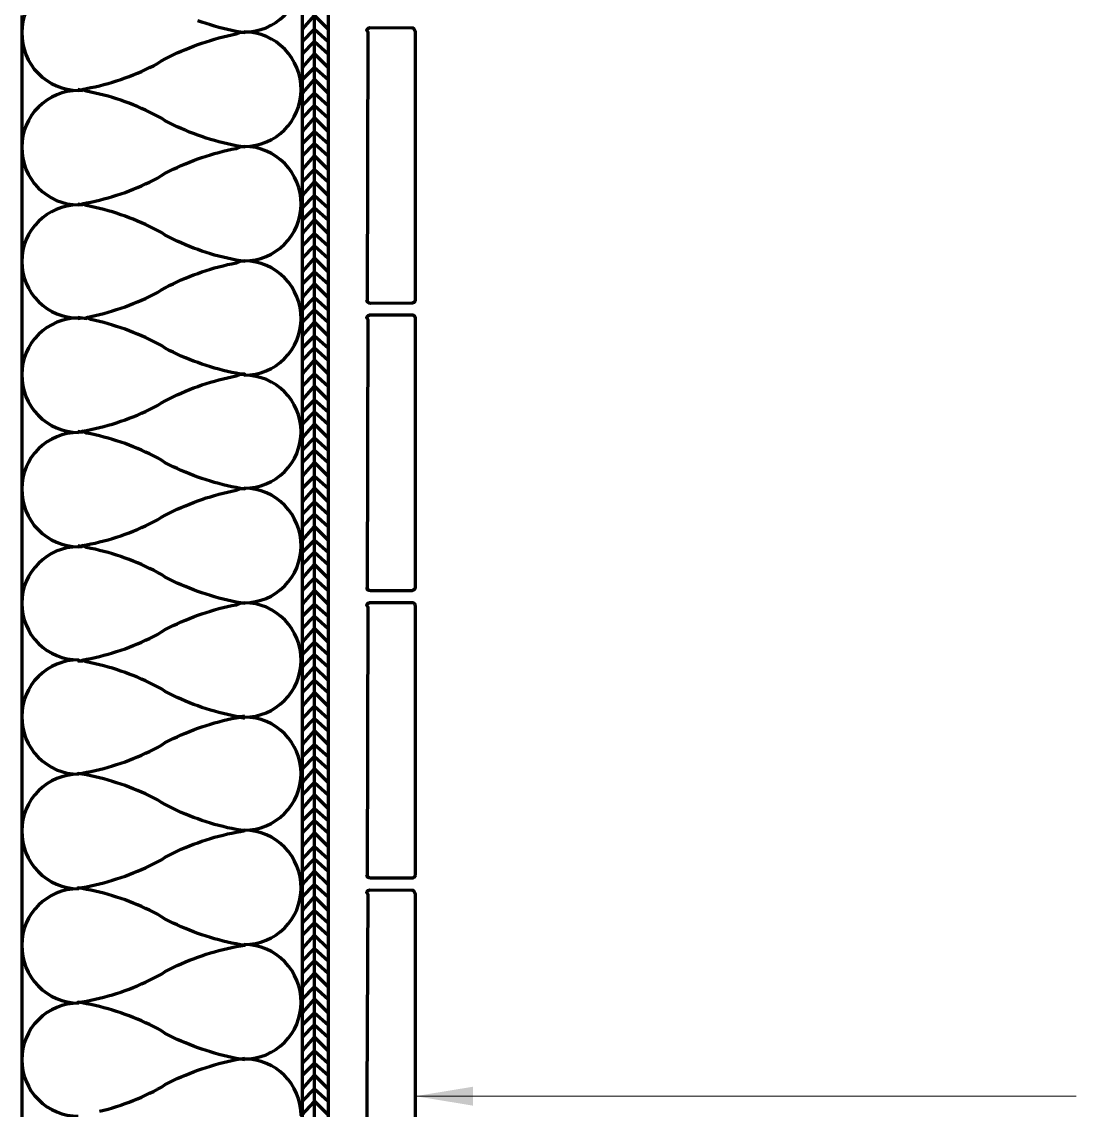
# Model space of a CAD drawing. Extents: x 261 to 424, y 0 to 368.
# Drawn here: x 343.41 to 364.05, y 226 to 247.31 of the extents above; entities that cross this region are included whole.
import ezdxf

# ---------------------------------------------------------------- set-up
doc = ezdxf.new("R2010")
doc.units = 0
doc.header["$MEASUREMENT"] = 0
for name, color, linetype, lineweight in [('Dt-Line 1', 9, 'Continuous', 0), ('Dt-Line 3', 7, 'Continuous', 15), ('Dt-Text', 121, 'Continuous', 20)]:
    doc.layers.add(name, color=color, linetype=linetype, lineweight=lineweight)
doc.styles.get("Standard").update_dxf_attribs({"font": 'Arial.ttf'})
doc.dimstyles.new('1 Inch', dxfattribs={"dimtxt": 1.09375, "dimasz": 1.125, "dimexe": 1.125, "dimexo": 0.5625, "dimgap": 0.84375, "dimtad": 1, "dimdec": 4, "dimzin": 3, "dimdsep": 46, "dimlunit": 4, "dimtxsty": 'Standard', "dimblk": 'ARCHTICK', "dimcen": 0.5625, "dimdle": 1.125, "dimclrd": 253, "dimclre": 253, "dimclrt": 256, "dimadec": 0, "dimazin": 0, "dimtfac": 0.6, "dimtdec": 4, "dimtix": 1, "dimtmove": 2, "dimatfit": 0, "dimfxl": 1, "dimfrac": 1, "dimtolj": 1, "dimtzin": 0, "dimlwd": 9, "dimlwe": 9, "dimarcsym": 0})

# ---------------------------------------------------------------- blocks, each defined once
blk = doc.blocks.new('_ArchTick')
at = {"color": 0, "linetype": 'ByBlock', "const_width": 0.15}
blk.add_lwpolyline([(-0.5, -0.5), (0.5, 0.5)], dxfattribs=at)

msp = doc.modelspace()

# ---------------------------------------------------------------- linework, layer by layer
at = {"layer": 'Dt-Line 1', "linetype": 'Continuous', "lineweight": 158}
for points in [[(349.14332, 59.16233), (349.14332, 323.16232), (348.90332, 322.92235), (348.90332, 322.92235)], [(348.90332, 247.16232), (349.14332, 247.42901), (349.40999, 247.16232), (349.40999, 247.16232)], [(347.77918, 233.71341), (347.69332, 233.69905), (347.60779, 233.70811), (347.52258, 233.7254), (347.43773, 233.74414), (347.35326, 233.76433), (347.26917, 233.78596), (347.18549, 233.80902), (347.10224, 233.83352), (347.01943, 233.85943), (346.93708, 233.88676), (346.85522, 233.9155), (346.77386, 233.94564), (346.69301, 233.97718), (346.6127, 234.01011), (346.53294, 234.04442), (346.45376, 234.08011), (346.37516, 234.11718), (346.29718, 234.15561), (346.21982, 234.1954), (346.14308, 234.24831), (346.06637, 234.28945), (345.98901, 234.32925), (345.91102, 234.36768), (345.83243, 234.40474), (345.75324, 234.44043), (345.67348, 234.47474), (345.59317, 234.50767), (345.51232, 234.5392), (345.43095, 234.56934), (345.34909, 234.59807), (345.26674, 234.62539), (345.18393, 234.6513), (345.10067, 234.67578), (345.01699, 234.69884), (344.9329, 234.72045), (344.84842, 234.74063), (344.76357, 234.75936), (344.67836, 234.77664), (344.59331, 234.8123), (344.67885, 234.82812), (344.76406, 234.84541), (344.84891, 234.86414), (344.93338, 234.88433), (345.01747, 234.90595), (345.10115, 234.92902), (345.1844, 234.95351), (345.26721, 234.97942), (345.34956, 235.00675), (345.43142, 235.03549), (345.51278, 235.06563), (345.59363, 235.09717), (345.67394, 235.1301), (345.7537, 235.16442), (345.83288, 235.20012), (345.91147, 235.23718), (345.98946, 235.27562), (346.06682, 235.31542), (346.14311, 235.3681), (346.21982, 235.40925), (346.29718, 235.44905), (346.37516, 235.48748), (346.45376, 235.52455), (346.53294, 235.56025), (346.6127, 235.59456), (346.69301, 235.6275), (346.77386, 235.65904), (346.85522, 235.68918), (346.93708, 235.71792), (347.01943, 235.74525), (347.10224, 235.77116), (347.18549, 235.79565), (347.26917, 235.81871), (347.35326, 235.84034), (347.43773, 235.86052), (347.52258, 235.87926), (347.60779, 235.89654), (347.69332, 235.9323), (347.77918, 235.92672), (347.69332, 235.9323), (347.60779, 235.94812), (347.52258, 235.96541), (347.43773, 235.98415), (347.35326, 236.00433), (347.26917, 236.02596), (347.18549, 236.04902), (347.10224, 236.07351), (347.01943, 236.09943), (346.93708, 236.12676), (346.85522, 236.1555), (346.77386, 236.18564), (346.69301, 236.21718), (346.6127, 236.25011), (346.53294, 236.28443), (346.45376, 236.32013), (346.37516, 236.35719), (346.29718, 236.39563), (346.21982, 236.43542), (346.14308, 236.48834), (346.06637, 236.52947), (345.98901, 236.56926), (345.91102, 236.60768), (345.83243, 236.64474), (345.75324, 236.68043), (345.67348, 236.71474), (345.59317, 236.74766), (345.51232, 236.77919), (345.43095, 236.80933), (345.34909, 236.83806), (345.26674, 236.86538), (345.18393, 236.89129), (345.10067, 236.91577), (345.01699, 236.93883), (344.9329, 236.96045), (344.84842, 236.98063), (344.76357, 236.99937), (344.67836, 237.01665), (344.59331, 237.05228), (344.67885, 237.06811), (344.76406, 237.0854), (344.84891, 237.10414), (344.93338, 237.12433), (345.01747, 237.14596), (345.10115, 237.16902), (345.1844, 237.19352), (345.26721, 237.21943), (345.34956, 237.24676), (345.43142, 237.2755), (345.51278, 237.30564), (345.59363, 237.33718), (345.67394, 237.37011), (345.7537, 237.40442), (345.83288, 237.44011), (345.91147, 237.47718), (345.98946, 237.51561), (346.06682, 237.5554), (346.14311, 237.60813), (346.21982, 237.64927), (346.29718, 237.68906), (346.37516, 237.72749), (346.45376, 237.76455), (346.53294, 237.80024), (346.6127, 237.83456), (346.69301, 237.86749), (346.77386, 237.89903), (346.85522, 237.92917), (346.93708, 237.95791), (347.01943, 237.98524), (347.10224, 238.01115), (347.18549, 238.03564), (347.26917, 238.0587), (347.35326, 238.08033), (347.43773, 238.10052), (347.52258, 238.11927), (347.60779, 238.13655), (347.69332, 238.17228), (347.77918, 238.16675), (347.69332, 238.17228), (347.60779, 238.18811), (347.52258, 238.2054), (347.43773, 238.22414), (347.35326, 238.24433), (347.26917, 238.26596), (347.18549, 238.28902), (347.10224, 238.31351), (347.01943, 238.33942), (346.93708, 238.36675), (346.85522, 238.39549), (346.77386, 238.42563), (346.69301, 238.45717), (346.6127, 238.4901), (346.53294, 238.52441), (346.45376, 238.5601), (346.37516, 238.59717), (346.29718, 238.6356), (346.21982, 238.67539), (346.14308, 238.72834), (346.06637, 238.76948), (345.98901, 238.80926), (345.91102, 238.84769), (345.83243, 238.88475), (345.75324, 238.92044), (345.67348, 238.95475), (345.59317, 238.98768), (345.51232, 239.01921), (345.43095, 239.04934), (345.34909, 239.07808), (345.26674, 239.1054), (345.18393, 239.1313), (345.10067, 239.15578), (345.01699, 239.17884), (344.9329, 239.20045), (344.84842, 239.22063), (344.76357, 239.23936), (344.67836, 239.25664), (344.59331, 239.2923), (344.67885, 239.30812), (344.76406, 239.32541), (344.84891, 239.34415), (344.93338, 239.36433), (345.01747, 239.38596), (345.10115, 239.40902), (345.1844, 239.43351), (345.26721, 239.45943), (345.34956, 239.48676), (345.43142, 239.5155), (345.51278, 239.54564), (345.59363, 239.57718), (345.67394, 239.61011), (345.7537, 239.64443), (345.83288, 239.68013), (345.91147, 239.71719), (345.98946, 239.75563), (346.06682, 239.79542), (346.14311, 239.84813), (346.21982, 239.88927), (346.29718, 239.92906), (346.37516, 239.9675), (346.45376, 240.00456), (346.53294, 240.04025), (346.6127, 240.07457), (346.69301, 240.1075), (346.77386, 240.13904), (346.85522, 240.16918), (346.93708, 240.19792), (347.01943, 240.22524), (347.10224, 240.25116), (347.18549, 240.27565), (347.26917, 240.29871), (347.35326, 240.32034), (347.43773, 240.34053), (347.52258, 240.35927), (347.60779, 240.37655), (347.69332, 240.41228), (347.77918, 240.40675), (347.69332, 240.41228), (347.60779, 240.42811), (347.52258, 240.4454), (347.43773, 240.46414), (347.35326, 240.48433), (347.26917, 240.50596), (347.18549, 240.52902), (347.10224, 240.55352), (347.01943, 240.57943), (346.93708, 240.60676), (346.85522, 240.6355), (346.77386, 240.66564), (346.69301, 240.69718), (346.6127, 240.73011), (346.53294, 240.76442), (346.45376, 240.80011), (346.37516, 240.83718), (346.29718, 240.87561), (346.21982, 240.9154), (346.14308, 240.96831), (346.06637, 241.00945), (345.98901, 241.04924), (345.91102, 241.08767), (345.83243, 241.12473), (345.75324, 241.16042), (345.67348, 241.19473), (345.59317, 241.22766), (345.51232, 241.25919), (345.43095, 241.28933), (345.34909, 241.31806), (345.26674, 241.34539), (345.18393, 241.37129), (345.10067, 241.39578), (345.01699, 241.41883), (344.9329, 241.44045), (344.84842, 241.46063), (344.76357, 241.47936), (344.67885, 241.52144), (344.76406, 241.53873), (344.84891, 241.55747), (344.93338, 241.57766), (345.01747, 241.59929), (345.10115, 241.62235), (345.1844, 241.64684), (345.26721, 241.67276), (345.34956, 241.70008), (345.43142, 241.72882), (345.51278, 241.75896), (345.59363, 241.7905), (345.67394, 241.82343), (345.7537, 241.85775), (345.83288, 241.89344), (345.91147, 241.9305), (345.98946, 241.96894), (346.06682, 242.00873), (346.14311, 242.06143), (346.21982, 242.10258), (346.29718, 242.14237), (346.37516, 242.18081), (346.45376, 242.21787), (346.53294, 242.25357), (346.6127, 242.28789), (346.69301, 242.32082), (346.77386, 242.35236), (346.85522, 242.3825), (346.93708, 242.41124), (347.01943, 242.43857), (347.10224, 242.46449), (347.18549, 242.48898), (347.26917, 242.51204), (347.35326, 242.53367), (347.43773, 242.55385), (347.52258, 242.57259), (347.60779, 242.58987), (347.69332, 242.62563), (347.77918, 242.62005), (347.69332, 242.62563), (347.60779, 242.64146), (347.52258, 242.65874), (347.43773, 242.67748), (347.35326, 242.69767), (347.26917, 242.71929), (347.18549, 242.74236), (347.10224, 242.76685), (347.01943, 242.79276), (346.93708, 242.82009), (346.85522, 242.84883), (346.77386, 242.87897), (346.69301, 242.91052), (346.6127, 242.94345), (346.53294, 242.97776), (346.45376, 243.01346), (346.37516, 243.05053), (346.29718, 243.08896), (346.21982, 243.12875), (346.14308, 243.18167), (346.06637, 243.22281), (345.98901, 243.26259), (345.91102, 243.30102), (345.83243, 243.33807), (345.75324, 243.37376), (345.67348, 243.40807), (345.59317, 243.44099), (345.51232, 243.47252), (345.43095, 243.50266), (345.34909, 243.53139), (345.26674, 243.55871), (345.18393, 243.58462), (345.10067, 243.60911), (345.01699, 243.63216), (344.9329, 243.65378), (344.84842, 243.67397), (344.76357, 243.6927), (344.67836, 243.70998), (344.59331, 243.74562), (344.67885, 243.76145), (344.76406, 243.77873), (344.84891, 243.79748), (344.93338, 243.81767), (345.01747, 243.83929), (345.10115, 243.86236), (345.1844, 243.88685), (345.26721, 243.91276), (345.34956, 243.94009), (345.43142, 243.96883), (345.51278, 243.99897), (345.59363, 244.03051), (345.67394, 244.06344), (345.7537, 244.09776), (345.83288, 244.13345), (345.91147, 244.17051), (345.98946, 244.20894), (346.06682, 244.24873), (346.14311, 244.30146), (346.21982, 244.3426), (346.29718, 244.38239), (346.37516, 244.42082), (346.45376, 244.45788), (346.53294, 244.49358), (346.6127, 244.52789), (346.69301, 244.56082), (346.77386, 244.59236), (346.85522, 244.6225), (346.93708, 244.65124), (347.01943, 244.67857), (347.10224, 244.70448), (347.18549, 244.72897), (347.26917, 244.75204), (347.35326, 244.77367), (347.43773, 244.79386), (347.52258, 244.8126), (347.60779, 244.82989), (347.69332, 244.86562), (347.77918, 244.86008), (347.69332, 244.86562), (347.60779, 244.88144), (347.52258, 244.89873), (347.43773, 244.91747), (347.35326, 244.93766), (347.26917, 244.95929), (347.18549, 244.98235), (347.10224, 245.00684), (347.01943, 245.03276), (346.93708, 245.06008), (346.85522, 245.08882), (346.77386, 245.11896), (346.69301, 245.1505), (346.6127, 245.18343), (346.53294, 245.21775), (346.45376, 245.25344), (346.37516, 245.2905), (346.29718, 245.32894), (346.21982, 245.36873), (346.14308, 245.42167), (346.06637, 245.46281), (345.98901, 245.5026), (345.91102, 245.54103), (345.83243, 245.57809), (345.75324, 245.61378), (345.67348, 245.64808), (345.59317, 245.68101), (345.51232, 245.71254), (345.43095, 245.74268), (345.34909, 245.77141), (345.26674, 245.79873), (345.18393, 245.82463), (345.10067, 245.84912), (345.01699, 245.87217), (344.9329, 245.89379), (344.84842, 245.91396), (344.76357, 245.93269), (344.67836, 245.94997), (344.59331, 245.98563), (344.67885, 246.00146), (344.76406, 246.01874), (344.84891, 246.03748), (344.93338, 246.05767), (345.01747, 246.07929), (345.10115, 246.10236), (345.1844, 246.12685), (345.26721, 246.15276), (345.34956, 246.18009), (345.43142, 246.20883), (345.51278, 246.23897), (345.59363, 246.27052), (345.67394, 246.30345), (345.7537, 246.33776), (345.83288, 246.37346), (345.91147, 246.41053), (345.98946, 246.44896), (346.06682, 246.48875), (346.14311, 246.54146), (346.21982, 246.58261), (346.29718, 246.6224), (346.37516, 246.66083), (346.45376, 246.69789), (346.53294, 246.73359), (346.6127, 246.7679), (346.69301, 246.80083), (346.77386, 246.83237), (346.85522, 246.86251), (346.93708, 246.89125), (347.01943, 246.91858), (347.10224, 246.94449), (347.18549, 246.96898), (347.26917, 246.99204), (347.35326, 247.01367), (347.43773, 247.03386), (347.52258, 247.0526), (347.60779, 247.06989), (347.69332, 247.10562), (347.77918, 247.10008), (347.69332, 247.10562), (347.60779, 247.12145), (347.52258, 247.13873), (347.43773, 247.15748), (347.35326, 247.17767), (347.26917, 247.19929), (347.18549, 247.22236), (347.10224, 247.24685), (347.01943, 247.27276), (346.93708, 247.30009), (346.85522, 247.32883)], [(348.90332, 246.92235), (349.14332, 247.16232), (349.40999, 246.92235), (349.40999, 246.92235)], [(348.90332, 246.68235), (349.14332, 246.92235), (349.40999, 246.68235), (349.40999, 246.68235)], [(348.90332, 246.41565), (349.14332, 246.68235), (349.40999, 246.41565), (349.40999, 246.41565)], [(348.90332, 246.17568), (349.14332, 246.41565), (349.40999, 246.17568), (349.40999, 246.17568)], [(348.90332, 245.90899), (349.14332, 246.17568), (349.40999, 245.90899), (349.40999, 245.90899)], [(344.50746, 245.97128), (344.59282, 245.96578), (344.50696, 245.98013)], [(348.90332, 245.66899), (349.14332, 245.90899), (349.40999, 245.66899), (349.40999, 245.66899)], [(348.90332, 245.42901), (349.14332, 245.66899), (349.40999, 245.42901), (349.40999, 245.42901)], [(348.90332, 245.16232), (349.14332, 245.42901), (349.40999, 245.16232), (349.40999, 245.16232)], [(348.90332, 244.92235), (349.14332, 245.16232), (349.40999, 244.92235), (349.40999, 244.92235)], [(348.90332, 244.68235), (349.14332, 244.92235), (349.40999, 244.68235), (349.40999, 244.68235)], [(348.90332, 244.41565), (349.14332, 244.68235), (349.40999, 244.41565), (349.40999, 244.41565)], [(348.90332, 244.17568), (349.14332, 244.41565), (349.40999, 244.17568), (349.40999, 244.17568)], [(348.90332, 243.90899), (349.14332, 244.17568), (349.40999, 243.90899), (349.40999, 243.90899)], [(348.90332, 243.66899), (349.14332, 243.90899), (349.40999, 243.66899), (349.40999, 243.66899)], [(344.50746, 243.73125), (344.59282, 243.7258), (344.50696, 243.74016)], [(348.90332, 243.42901), (349.14332, 243.66899), (349.40999, 243.42901), (349.40999, 243.42901)], [(348.90332, 243.16232), (349.14332, 243.42901), (349.40999, 243.16232), (349.40999, 243.16232)], [(348.90332, 242.92235), (349.14332, 243.16232), (349.40999, 242.92235), (349.40999, 242.92235)], [(348.90332, 242.68235), (349.14332, 242.92235), (349.40999, 242.68235), (349.40999, 242.68235)], [(348.90332, 242.41565), (349.14332, 242.68235), (349.40999, 242.41565), (349.40999, 242.41565)], [(348.90332, 242.17568), (349.14332, 242.41565), (349.40999, 242.17568), (349.40999, 242.17568)], [(348.90332, 241.90899), (349.14332, 242.17568), (349.40999, 241.90899), (349.40999, 241.90899)], [(348.90332, 241.66899), (349.14332, 241.90899), (349.40999, 241.66899), (349.40999, 241.66899)], [(348.90332, 241.42901), (349.14332, 241.66899), (349.40999, 241.42901), (349.40999, 241.42901)], [(344.50696, 241.5268), (344.59282, 241.51245), (344.67836, 241.49663), (344.59331, 241.50562), (344.50746, 241.49125)], [(348.90332, 241.16232), (349.14332, 241.42901), (349.40999, 241.16232), (349.40999, 241.16232)], [(348.90332, 240.92235), (349.14332, 241.16232), (349.40999, 240.92235), (349.40999, 240.92235)], [(348.90332, 240.68235), (349.14332, 240.92235), (349.40999, 240.68235), (349.40999, 240.68235)], [(348.90332, 240.41565), (349.14332, 240.68235), (349.40999, 240.41565), (349.40999, 240.41565)], [(348.90332, 240.17568), (349.14332, 240.41565), (349.40999, 240.17568), (349.40999, 240.17568)], [(348.90332, 239.90899), (349.14332, 240.17568), (349.40999, 239.90899), (349.40999, 239.90899)], [(348.90332, 239.66899), (349.14332, 239.90899), (349.40999, 239.66899), (349.40999, 239.66899)], [(348.90332, 239.42901), (349.14332, 239.66899), (349.40999, 239.42901), (349.40999, 239.42901)], [(348.90332, 239.16232), (349.14332, 239.42901), (349.40999, 239.16232), (349.40999, 239.16232)], [(344.50746, 239.27795), (344.59282, 239.27245), (344.50696, 239.2868)], [(348.90332, 238.92235), (349.14332, 239.16232), (349.40999, 238.92235), (349.40999, 238.92235)], [(348.90332, 238.68235), (349.14332, 238.92235), (349.40999, 238.68235), (349.40999, 238.68235)], [(348.90332, 238.41565), (349.14332, 238.68235), (349.40999, 238.41565), (349.40999, 238.41565)], [(348.90332, 238.17568), (349.14332, 238.41565), (349.40999, 238.17568), (349.40999, 238.17568)], [(348.90332, 237.90899), (349.14332, 238.17568), (349.40999, 237.90899), (349.40999, 237.90899)], [(348.90332, 237.66899), (349.14332, 237.90899), (349.40999, 237.66899), (349.40999, 237.66899)], [(348.90332, 237.42901), (349.14332, 237.66899), (349.40999, 237.42901), (349.40999, 237.42901)], [(348.90332, 237.16232), (349.14332, 237.42901), (349.40999, 237.16232), (349.40999, 237.16232)], [(344.50746, 237.03792), (344.59282, 237.03247), (344.50696, 237.04683)], [(348.90332, 236.92235), (349.14332, 237.16232), (349.40999, 236.92235), (349.40999, 236.92235)], [(348.90332, 236.68235), (349.14332, 236.92235), (349.40999, 236.68235), (349.40999, 236.68235)], [(348.90332, 236.41565), (349.14332, 236.68235), (349.40999, 236.41565), (349.40999, 236.41565)], [(348.90332, 236.17568), (349.14332, 236.41565), (349.40999, 236.17568), (349.40999, 236.17568)], [(348.90332, 235.90899), (349.14332, 236.17568), (349.40999, 235.90899), (349.40999, 235.90899)], [(348.90332, 235.66899), (349.14332, 235.90899), (349.40999, 235.66899), (349.40999, 235.66899)], [(348.90332, 235.42901), (349.14332, 235.66899), (349.40999, 235.42901), (349.40999, 235.42901)], [(348.90332, 235.16232), (349.14332, 235.42901), (349.40999, 235.16232), (349.40999, 235.16232)], [(348.90332, 234.92235), (349.14332, 235.16232), (349.40999, 234.92235), (349.40999, 234.92235)], [(348.90332, 234.68235), (349.14332, 234.92235), (349.40999, 234.68235), (349.40999, 234.68235)], [(344.50746, 234.79795), (344.59282, 234.79245), (344.50696, 234.8068)], [(348.90332, 234.41565), (349.14332, 234.68235), (349.40999, 234.41565), (349.40999, 234.41565)], [(348.90332, 234.17568), (349.14332, 234.41565), (349.40999, 234.17568), (349.40999, 234.17568)], [(348.90332, 233.90899), (349.14332, 234.17568), (349.40999, 233.90899), (349.40999, 233.90899)], [(348.90332, 233.66899), (349.14332, 233.90899), (349.40999, 233.66899), (349.40999, 233.66899)], [(347.77918, 226.98459), (347.69332, 226.99895), (347.60779, 227.01478), (347.52258, 227.03207), (347.43773, 227.05081), (347.35326, 227.07099), (347.26917, 227.09262), (347.18549, 227.11569), (347.10224, 227.14018), (347.01943, 227.16609), (346.93708, 227.19342), (346.85522, 227.22215), (346.77386, 227.2523), (346.69301, 227.28383), (346.6127, 227.31676), (346.53294, 227.35108), (346.45376, 227.38677), (346.37516, 227.42384), (346.29718, 227.46227), (346.21982, 227.50206), (346.14308, 227.55498), (346.06637, 227.59612), (345.98901, 227.63591), (345.91102, 227.67434), (345.83243, 227.71141), (345.75324, 227.7471), (345.67348, 227.78141), (345.59317, 227.81434), (345.51232, 227.84587), (345.43095, 227.87601), (345.34909, 227.90474), (345.26674, 227.93206), (345.18393, 227.95797), (345.10067, 227.98245), (345.01699, 228.0055), (344.9329, 228.02712), (344.84842, 228.0473), (344.76357, 228.06603), (344.67836, 228.0833), (344.59282, 228.09912), (344.50696, 228.11347), (344.59331, 228.11897), (344.67885, 228.13479), (344.76406, 228.15207), (344.84891, 228.17081), (344.93338, 228.191), (345.01747, 228.21262), (345.10115, 228.23568), (345.1844, 228.26017), (345.26721, 228.28608), (345.34956, 228.31341), (345.43142, 228.34215), (345.51278, 228.3723), (345.59363, 228.40384), (345.67394, 228.43677), (345.7537, 228.47109), (345.83288, 228.50678), (345.91147, 228.54385), (345.98946, 228.58229), (346.06682, 228.62208), (346.14353, 228.66323), (346.21982, 228.71592), (346.29718, 228.75571), (346.37516, 228.79415), (346.45376, 228.83122), (346.53294, 228.86691), (346.6127, 228.90123), (346.69301, 228.93416), (346.77386, 228.9657), (346.85522, 228.99585), (346.93708, 229.02459), (347.01943, 229.05191), (347.10224, 229.07783), (347.18549, 229.10232), (347.26917, 229.12538), (347.35326, 229.147), (347.43773, 229.16719), (347.52258, 229.18593), (347.60779, 229.20321), (347.69332, 229.21903), (347.77918, 229.23339), (347.69332, 229.23897), (347.60779, 229.25479), (347.52258, 229.27208), (347.43773, 229.29081), (347.35326, 229.311), (347.26917, 229.33263), (347.18549, 229.35569), (347.10224, 229.38018), (347.01943, 229.40609), (346.93708, 229.43342), (346.85522, 229.46216), (346.77386, 229.49231), (346.69301, 229.52385), (346.6127, 229.55678), (346.53294, 229.5911), (346.45376, 229.62679), (346.37516, 229.66386), (346.29718, 229.70229), (346.21982, 229.74209), (346.14311, 229.78323), (346.06637, 229.83614), (345.98901, 229.87592), (345.91102, 229.91435), (345.83243, 229.95141), (345.75324, 229.98709), (345.67348, 230.0214), (345.59317, 230.05433), (345.51232, 230.08586), (345.43095, 230.11599), (345.34909, 230.14473), (345.26674, 230.17205), (345.18393, 230.19795), (345.10067, 230.22244), (345.01699, 230.2455), (344.9329, 230.26712), (344.84842, 230.2873), (344.76357, 230.30603), (344.67836, 230.32331), (344.59282, 230.33914), (344.50696, 230.35349), (344.59331, 230.35895), (344.67885, 230.37478), (344.76406, 230.39207), (344.84891, 230.41081), (344.93338, 230.431), (345.01747, 230.45263), (345.10115, 230.47569), (345.1844, 230.50018), (345.26721, 230.5261), (345.34956, 230.55343), (345.43142, 230.58217), (345.51278, 230.61231), (345.59363, 230.64385), (345.67394, 230.67678), (345.7537, 230.71109), (345.83288, 230.74678), (345.91147, 230.78385), (345.98946, 230.82227), (346.06682, 230.86206), (346.14353, 230.90321), (346.21982, 230.95594), (346.29718, 230.99573), (346.37516, 231.03416), (346.45376, 231.07122), (346.53294, 231.10691), (346.6127, 231.14123), (346.69301, 231.17416), (346.77386, 231.2057), (346.85522, 231.23584), (346.93708, 231.26458), (347.01943, 231.29191), (347.10224, 231.31782), (347.18549, 231.34231), (347.26917, 231.36537), (347.35326, 231.387), (347.43773, 231.40719), (347.52258, 231.42592), (347.60779, 231.44321), (347.69332, 231.45903), (347.77918, 231.47339), (347.69332, 231.47897), (347.60779, 231.49479), (347.52258, 231.51207), (347.43773, 231.53081), (347.35326, 231.551), (347.26917, 231.57262), (347.18549, 231.59568), (347.10224, 231.62017), (347.01943, 231.64608), (346.93708, 231.67341), (346.85522, 231.70215), (346.77386, 231.7323), (346.69301, 231.76384), (346.6127, 231.79677), (346.53294, 231.83109), (346.45376, 231.86678), (346.37516, 231.90385), (346.29718, 231.94229), (346.21982, 231.98208), (346.14311, 232.02323), (346.06637, 232.07614), (345.98901, 232.11593), (345.91102, 232.15436), (345.83243, 232.19142), (345.75324, 232.2271), (345.67348, 232.26141), (345.59317, 232.29434), (345.51232, 232.32587), (345.43095, 232.356), (345.34909, 232.38473), (345.26674, 232.41205), (345.18393, 232.43796), (345.10067, 232.46244), (345.01699, 232.48549), (344.9329, 232.50711), (344.84842, 232.52729), (344.76357, 232.54602), (344.67836, 232.5633), (344.59282, 232.57911), (344.50696, 232.59347), (344.59331, 232.59897), (344.67885, 232.61479), (344.76406, 232.63208), (344.84891, 232.65081), (344.93338, 232.671), (345.01747, 232.69263), (345.10115, 232.71569), (345.1844, 232.74018), (345.26721, 232.76609), (345.34956, 232.79342), (345.43142, 232.82216), (345.51278, 232.85231), (345.59363, 232.88385), (345.67394, 232.91678), (345.7537, 232.9511), (345.83288, 232.98679), (345.91147, 233.02386), (345.98946, 233.06229), (346.06682, 233.10209), (346.14353, 233.14323), (346.21982, 233.19594), (346.29718, 233.23573), (346.37516, 233.27416), (346.45376, 233.31123), (346.53294, 233.34692), (346.6127, 233.38124), (346.69301, 233.41416), (346.77386, 233.4457), (346.85522, 233.47584), (346.93708, 233.50458), (347.01943, 233.53191), (347.10224, 233.55782), (347.18549, 233.58231), (347.26917, 233.60538), (347.35326, 233.627), (347.43773, 233.64719), (347.52258, 233.66593), (347.60779, 233.68322), (347.69332, 233.69228), (347.77918, 233.67792)], [(348.90332, 233.42901), (349.14332, 233.66899), (349.40999, 233.42901), (349.40999, 233.42901)], [(348.90332, 233.16232), (349.14332, 233.42901), (349.40999, 233.16232), (349.40999, 233.16232)], [(348.90332, 232.92235), (349.14332, 233.16232), (349.40999, 232.92235), (349.40999, 232.92235)], [(348.90332, 232.68235), (349.14332, 232.92235), (349.40999, 232.68235), (349.40999, 232.68235)], [(348.90332, 232.41565), (349.14332, 232.68235), (349.40999, 232.41565), (349.40999, 232.41565)], [(348.90332, 232.17568), (349.14332, 232.41565), (349.40999, 232.17568), (349.40999, 232.17568)], [(348.90332, 231.90899), (349.14332, 232.17568), (349.40999, 231.90899), (349.40999, 231.90899)], [(348.90332, 231.66899), (349.14332, 231.90899), (349.40999, 231.66899), (349.40999, 231.66899)], [(348.90332, 231.42901), (349.14332, 231.66899), (349.40999, 231.42901), (349.40999, 231.42901)], [(348.90332, 231.16232), (349.14332, 231.42901), (349.40999, 231.16232), (349.40999, 231.16232)], [(348.90332, 230.92235), (349.14332, 231.16232), (349.40999, 230.92235), (349.40999, 230.92235)], [(348.90332, 230.68235), (349.14332, 230.92235), (349.40999, 230.68235), (349.40999, 230.68235)], [(348.90332, 230.41565), (349.14332, 230.68235), (349.40999, 230.41565), (349.40999, 230.41565)], [(348.90332, 230.17568), (349.14332, 230.41565), (349.40999, 230.17568), (349.40999, 230.17568)], [(348.90332, 229.90899), (349.14332, 230.17568), (349.40999, 229.90899), (349.40999, 229.90899)], [(348.90332, 229.66899), (349.14332, 229.90899), (349.40999, 229.66899), (349.40999, 229.66899)], [(348.90332, 229.42901), (349.14332, 229.66899), (349.40999, 229.42901), (349.40999, 229.42901)], [(348.90332, 229.16232), (349.14332, 229.42901), (349.40999, 229.16232), (349.40999, 229.16232)], [(348.90332, 228.92235), (349.14332, 229.16232), (349.40999, 228.92235), (349.40999, 228.92235)], [(348.90332, 228.68235), (349.14332, 228.92235), (349.40999, 228.68235), (349.40999, 228.68235)], [(348.90332, 228.41565), (349.14332, 228.68235), (349.40999, 228.41565), (349.40999, 228.41565)], [(348.90332, 228.17568), (349.14332, 228.41565), (349.40999, 228.17568), (349.40999, 228.17568)], [(348.90332, 227.90899), (349.14332, 228.17568), (349.40999, 227.90899), (349.40999, 227.90899)], [(348.90332, 227.66899), (349.14332, 227.90899), (349.40999, 227.66899), (349.40999, 227.66899)], [(348.90332, 227.42901), (349.14332, 227.66899), (349.40999, 227.42901), (349.40999, 227.42901)], [(348.90332, 227.16232), (349.14332, 227.42901), (349.40999, 227.16232), (349.40999, 227.16232)], [(348.90332, 226.92235), (349.14332, 227.16232), (349.40999, 226.92235), (349.40999, 226.92235)], [(344.93338, 225.97765), (345.01747, 225.99928), (345.10115, 226.02235), (345.1844, 226.04684), (345.26721, 226.07276), (345.34956, 226.10009), (345.43142, 226.12883), (345.51278, 226.15897), (345.59363, 226.19051), (345.67394, 226.22345), (345.7537, 226.25776), (345.83288, 226.29346), (345.91147, 226.33053), (345.98946, 226.36896), (346.06682, 226.40875), (346.14353, 226.4499), (346.21982, 226.50261), (346.29718, 226.5424), (346.37516, 226.58083), (346.45376, 226.61789), (346.53294, 226.65359), (346.6127, 226.6879), (346.69301, 226.72083), (346.77386, 226.75237), (346.85522, 226.78251), (346.93708, 226.81125), (347.01943, 226.83858), (347.10224, 226.86449), (347.18549, 226.88898), (347.26917, 226.91204), (347.35326, 226.93367), (347.43773, 226.95386), (347.52258, 226.9726), (347.60779, 226.98989), (347.69332, 227.00572), (347.77918, 227.02008)], [(348.90332, 226.68235), (349.14332, 226.92235), (349.40999, 226.68235), (349.40999, 226.68235)], [(348.90332, 226.41565), (349.14332, 226.68235), (349.40999, 226.41565), (349.40999, 226.41565)], [(348.90332, 226.17568), (349.14332, 226.41565), (349.40999, 226.17568), (349.40999, 226.17568)]]:
    msp.add_lwpolyline(points, dxfattribs=at)
for points in [[(344.51665, 248.20235, 0.41421546), (343.40999, 247.09568, 0.41422428), (344.51665, 245.96232, 0.41422428), (343.40998, 244.85565, 0.41421546), (344.51665, 243.72232, 0.4142115), (343.40999, 242.61568, 0.41421546), (344.51665, 241.50901, 0.41421546), (343.40999, 240.40235, 0.41421941), (344.51665, 239.26899, 0.41421546), (343.40998, 238.16232, 0.41421546), (344.51665, 237.02899, 0.4142115), (343.40999, 235.92235, 0.41421546), (344.51665, 234.81568, 0.41421546), (343.40999, 233.70901, 0.41421941), (344.51665, 232.57565, 0.41421546), (343.40998, 231.46899, 0.41421546), (344.51665, 230.33565, 0.41421151), (343.40999, 229.22901, 0.41421546), (344.51665, 228.09568, 0.41421546), (343.40998, 226.98901, 0.41422428), (344.51665, 225.88235, 0.41421941)], [(349.40999, 225.90901), (349.14332, 226.17568), (348.87665, 225.89568, 0.4142115), (347.76999, 227.00232, 0.41421546), (348.87665, 228.10899, 0.41421546), (347.76999, 229.24232, 0.41421941), (348.87665, 230.34901, 0.41421546), (347.76999, 231.48235, 0.41421546), (348.87665, 232.58901, 0.4142115), (347.76999, 233.69565, 0.41421545), (348.87665, 234.80232, 0.41421546), (347.76999, 235.93565, 0.41421941), (348.87665, 237.04235, 0.41421546), (347.76999, 238.17568, 0.41421546), (348.87665, 239.28235, 0.4142115), (347.76999, 240.38899, 0.41421546), (348.87665, 241.49565, 0.41421546), (347.76999, 242.62899, 0.41421941), (348.87665, 243.73568, 0.41421546), (347.76999, 244.86901, 0.4142115), (348.87665, 245.97565, 0.41421546), (347.76999, 247.10899, 0.41421546), (348.87665, 248.21565, 0.41421941)]]:
    msp.add_lwpolyline(points, format="xyb", dxfattribs=at)
for p in [(348.90332, 247.16232), (349.40999, 247.16232), (348.90332, 246.92235), (349.40999, 246.92235), (348.90332, 246.68235), (349.40999, 246.68235), (348.90332, 246.41565), (349.40999, 246.41565), (348.90332, 246.17568), (349.40999, 246.17568), (348.90332, 245.90899), (349.40999, 245.90899), (348.90332, 245.66899), (349.40999, 245.66899), (348.90332, 245.42901), (349.40999, 245.42901), (348.90332, 245.16232), (349.40999, 245.16232), (348.90332, 244.92235), (349.40999, 244.92235), (348.90332, 244.68235), (349.40999, 244.68235), (348.90332, 244.41565), (349.40999, 244.41565), (348.90332, 244.17568), (349.40999, 244.17568), (348.90332, 243.90899), (349.40999, 243.90899), (348.90332, 243.66899), (349.40999, 243.66899), (348.90332, 243.42901), (349.40999, 243.42901), (348.90332, 243.16232), (349.40999, 243.16232), (348.90332, 242.92235), (349.40999, 242.92235), (348.90332, 242.68235), (349.40999, 242.68235), (348.90332, 242.41565), (349.40999, 242.41565), (348.90332, 242.17568), (349.40999, 242.17568), (348.90332, 241.90899), (349.40999, 241.90899), (348.90332, 241.66899), (349.40999, 241.66899), (348.90332, 241.42901), (349.40999, 241.42901), (348.90332, 241.16232), (349.40999, 241.16232), (348.90332, 240.92235), (349.40999, 240.92235), (348.90332, 240.68235), (349.40999, 240.68235), (348.90332, 240.41565), (349.40999, 240.41565), (348.90332, 240.17568), (349.40999, 240.17568), (348.90332, 239.90899), (349.40999, 239.90899), (348.90332, 239.66899), (349.40999, 239.66899), (348.90332, 239.42901), (349.40999, 239.42901), (348.90332, 239.16232), (349.40999, 239.16232), (348.90332, 238.92235), (349.40999, 238.92235), (348.90332, 238.68235), (349.40999, 238.68235), (348.90332, 238.41565), (349.40999, 238.41565), (348.90332, 238.17568), (349.40999, 238.17568), (348.90332, 237.90899), (349.40999, 237.90899), (348.90332, 237.66899), (349.40999, 237.66899), (348.90332, 237.42901), (349.40999, 237.42901), (348.90332, 237.16232), (349.40999, 237.16232), (348.90332, 236.92235), (349.40999, 236.92235), (348.90332, 236.68235), (349.40999, 236.68235), (348.90332, 236.41565), (349.40999, 236.41565), (348.90332, 236.17568), (349.40999, 236.17568), (348.90332, 235.90899), (349.40999, 235.90899), (348.90332, 235.66899), (349.40999, 235.66899), (348.90332, 235.42901), (349.40999, 235.42901), (348.90332, 235.16232), (349.40999, 235.16232), (348.90332, 234.92235), (349.40999, 234.92235), (348.90332, 234.68235), (349.40999, 234.68235), (348.90332, 234.41565), (349.40999, 234.41565), (348.90332, 234.17568), (349.40999, 234.17568), (348.90332, 233.90899), (349.40999, 233.90899), (348.90332, 233.66899), (349.40999, 233.66899), (348.90332, 233.42901), (349.40999, 233.42901), (348.90332, 233.16232), (349.40999, 233.16232), (348.90332, 232.92235), (349.40999, 232.92235), (348.90332, 232.68235), (349.40999, 232.68235), (348.90332, 232.41565), (349.40999, 232.41565), (348.90332, 232.17568), (349.40999, 232.17568), (348.90332, 231.90899), (349.40999, 231.90899), (348.90332, 231.66899), (349.40999, 231.66899), (348.90332, 231.42901), (349.40999, 231.42901), (348.90332, 231.16232), (349.40999, 231.16232), (348.90332, 230.92235), (349.40999, 230.92235), (348.90332, 230.68235), (349.40999, 230.68235), (348.90332, 230.41565), (349.40999, 230.41565), (348.90332, 230.17568), (349.40999, 230.17568), (348.90332, 229.90899), (349.40999, 229.90899), (348.90332, 229.66899), (349.40999, 229.66899), (348.90332, 229.42901), (349.40999, 229.42901), (348.90332, 229.16232), (349.40999, 229.16232), (348.90332, 228.92235), (349.40999, 228.92235), (348.90332, 228.68235), (349.40999, 228.68235), (348.90332, 228.41565), (349.40999, 228.41565), (348.90332, 228.17568), (349.40999, 228.17568), (348.90332, 227.90899), (349.40999, 227.90899), (348.90332, 227.66899), (349.40999, 227.66899), (348.90332, 227.42901), (349.40999, 227.42901), (348.90332, 227.16232), (349.40999, 227.16232), (348.90332, 226.92235), (349.40999, 226.92235), (348.90332, 226.68235), (349.40999, 226.68235), (348.90332, 226.41565), (349.40999, 226.41565), (348.90332, 226.17568), (349.40999, 226.17568)]:
    msp.add_point(p, dxfattribs=at)
at = {"layer": 'Dt-Line 3', "linetype": 'Continuous', "lineweight": 140}
msp.add_line((343.40999, 247.42901), (343.40999, 179.669), dxfattribs=at)
at = {"layer": 'Dt-Line 3', "linetype": 'Continuous', "lineweight": 211}
msp.add_lwpolyline([(349.40999, 323.16232), (349.40999, 59.16233), (348.90332, 59.16233), (348.90332, 323.16232)], dxfattribs=at)
at = {"layer": 'Dt-Line 3', "linetype": 'Continuous', "lineweight": 158}
for points in [[(350.15666, 247.12235), (350.1882, 247.179), (350.1641, 247.15297), (350.21785, 247.18877)], [(351.04999, 247.18899), (351.08063, 247.18155), (351.11665, 247.10899), (351.08063, 247.18155), (350.21785, 247.18877), (350.18395, 247.17613), (350.16006, 247.14341), (350.18332, 247.10899), (350.16952, 241.82962), (350.20225, 241.80572), (350.23665, 241.80232), (351.0608, 241.80319), (351.09713, 241.82185), (351.11665, 241.85565), (351.11665, 247.10899)], [(351.11665, 241.86901), (351.08511, 241.81231), (351.10921, 241.83836), (351.05545, 241.80254)], [(350.22332, 241.80232), (350.16664, 241.83387), (350.19268, 241.80976), (350.15688, 241.86354)], [(350.15666, 241.49565), (350.1882, 241.55236), (350.1641, 241.52631), (350.21785, 241.56213)], [(350.22332, 236.17568), (350.16664, 236.20722), (350.19268, 236.18312), (350.15688, 236.23686)], [(351.11665, 236.24232), (351.08511, 236.18567), (351.10921, 236.2117), (351.05545, 236.1759)], [(350.15666, 235.86901), (350.1882, 235.92567), (350.1641, 235.89963), (350.21785, 235.93543)], [(350.22332, 230.54899), (350.16664, 230.58055), (350.19268, 230.55643), (350.15688, 230.61021)], [(350.15666, 230.24232), (350.1882, 230.29901), (350.1641, 230.27297), (350.21785, 230.30877)]]:
    msp.add_lwpolyline(points, dxfattribs=at)
for points in [[(351.11665, 241.49565, 0.41436073), (351.06332, 241.56235), (350.21785, 241.56213), (350.18395, 241.54948), (350.16006, 241.51674), (350.18332, 241.48235), (350.16952, 236.20297), (350.20225, 236.17908), (350.23665, 236.17568), (351.0608, 236.17655), (351.09713, 236.1952), (351.11665, 236.22901)], [(351.11665, 230.60232), (351.11642, 235.86901, 0.41422965), (351.06332, 235.93565), (350.21785, 235.93543), (350.18395, 235.92279), (350.16006, 235.89007), (350.18332, 235.85565), (350.16952, 230.5763), (350.20225, 230.55239), (350.23665, 230.54899), (351.04999, 230.54911, 0.41421346)]]:
    msp.add_lwpolyline(points, format="xyb", close=True, dxfattribs=at)
msp.add_lwpolyline([(351.04999, 230.30899), (351.08063, 230.30155), (351.11665, 230.22901), (351.08063, 230.30155), (350.21785, 230.30877), (350.18395, 230.29613), (350.16006, 230.2634), (350.18332, 230.22901), (350.15686, 224.98899, 0.41435702), (350.23665, 224.92235), (351.0608, 224.92322), (351.09713, 224.94186), (351.11665, 224.97565), (351.11665, 230.22901)], format="xyb", dxfattribs=at)

# ---------------------------------------------------------------- leaders
at = {"layer": 'Dt-Text', "annotation_type": 0, "has_hookline": 1, "hookline_direction": 0, "text_width": 25.8889}
msp.add_leader([(351.11679, 226.27417), (364.0502, 226.27417)], dimstyle='1 Inch', override={"dimgap": 0.84375, "dimtad": 0}, dxfattribs=at)

doc.saveas('drawing.dxf')
